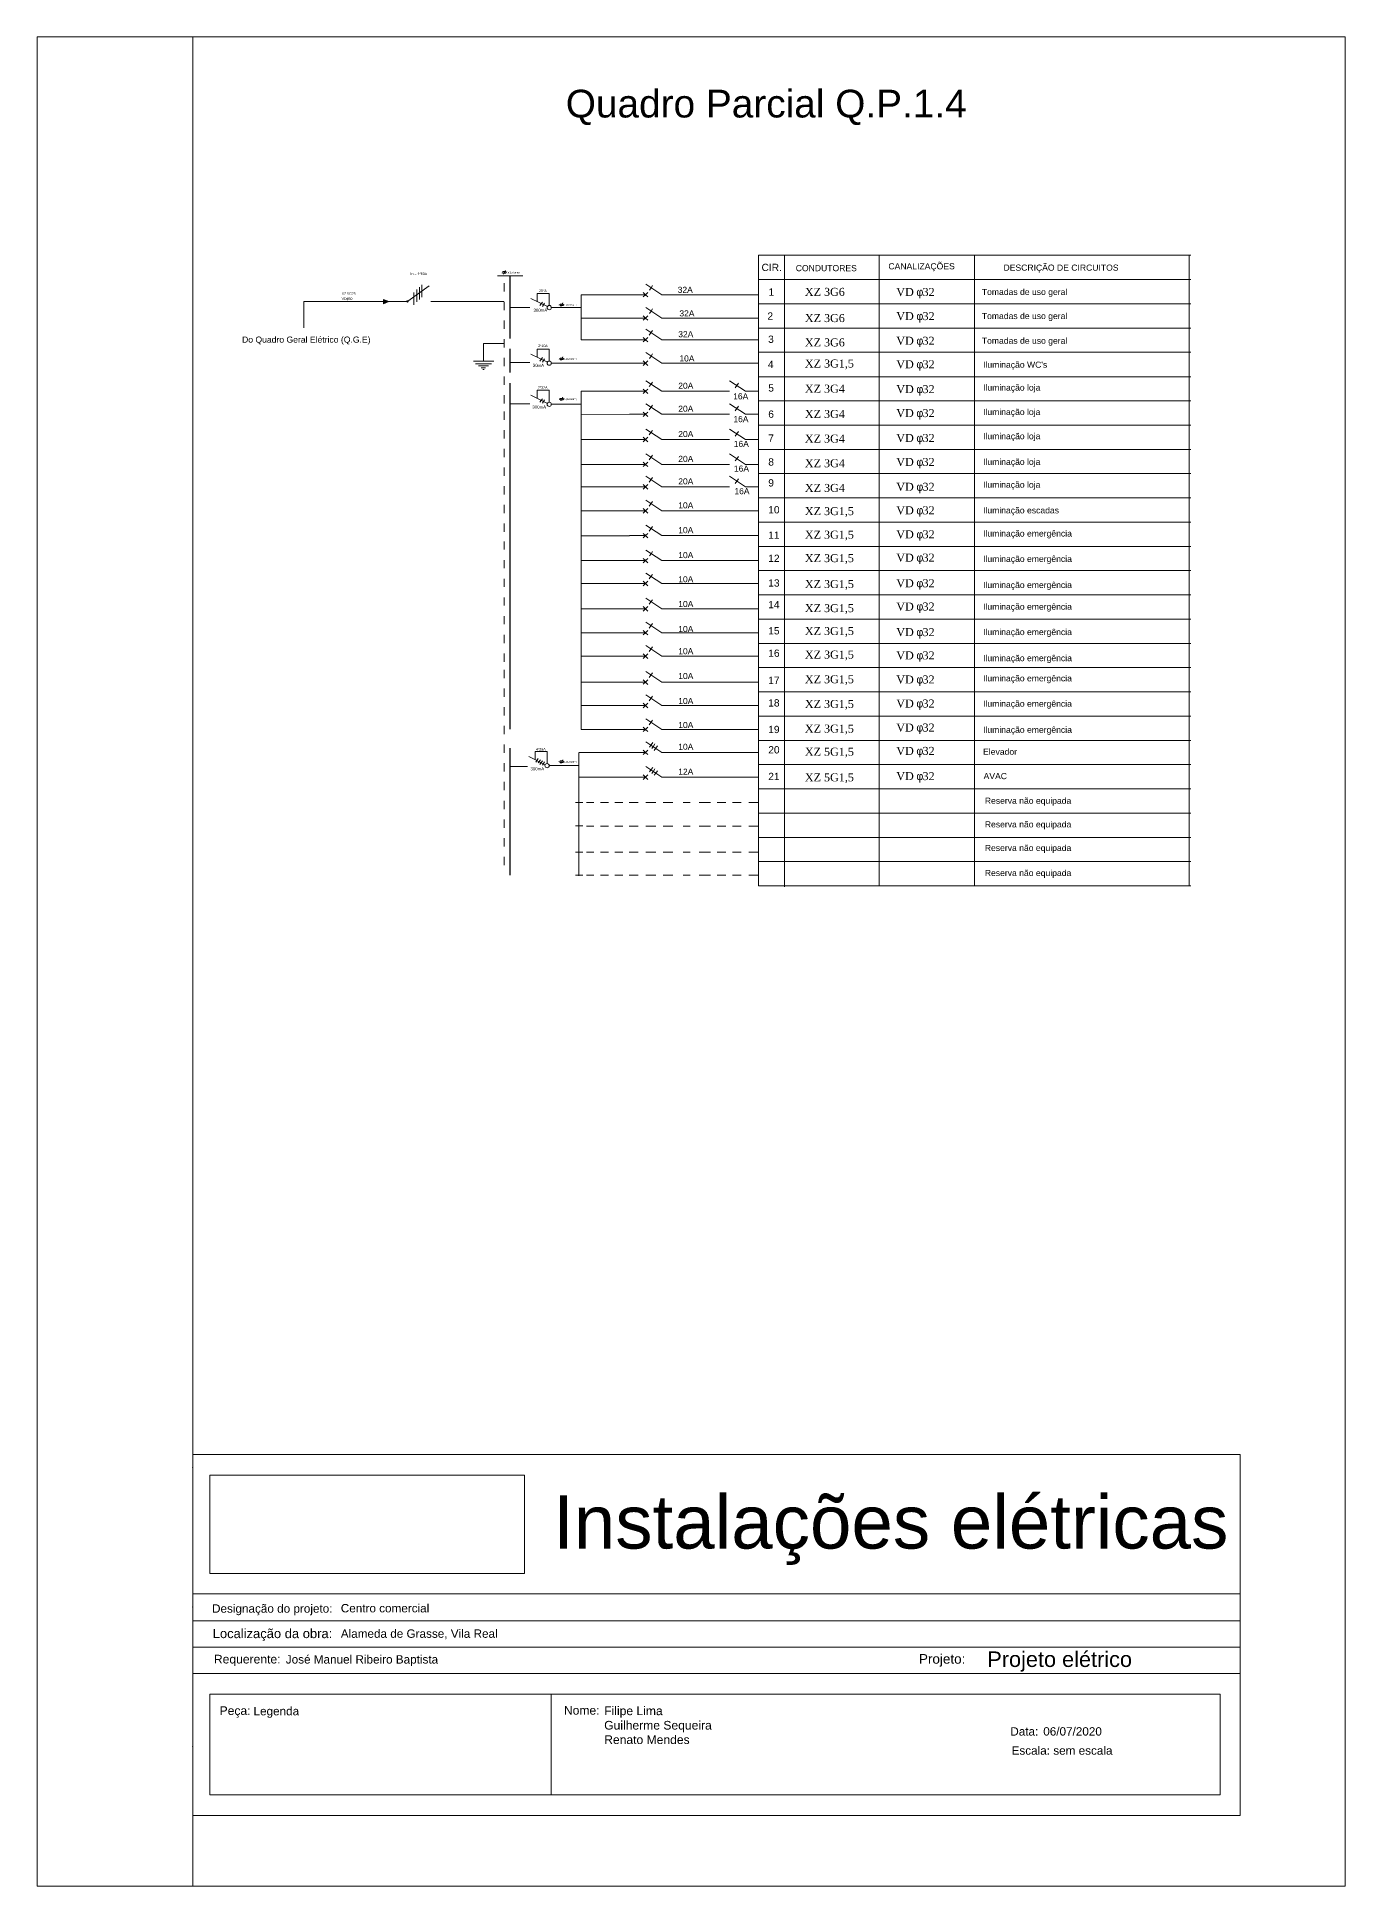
# Model space of a CAD drawing. Extents: x -17539 to 1421, y -3169 to 802964.
# Drawn here: x 676.47 to 697.47, y 347.31 to 377.01 of the extents above; entities that cross this region are included whole.
import ezdxf
from ezdxf.enums import TextEntityAlignment as Align

# ---------------------------------------------------------------- set-up
doc = ezdxf.new("R2010")
doc.units = 0
doc.header["$LTSCALE"] = 25
doc.header["$MEASUREMENT"] = 0
doc.linetypes.add('TRACO_PONTO', pattern=[500, 300, -100, 0.1, -99.9])
doc.layers.get('0').update_dxf_attribs({"lineweight": 9})
doc.styles.add('MtXpl_Symbol', font='symbol.ttf')
doc.styles.add('MtXpl_Times_New_Roma', font='times.ttf')
doc.styles.add('ROMANS', font='arial.ttf')
doc.styles.get("Standard").update_dxf_attribs({"font": 'arial.ttf'})

msp = doc.modelspace()

# ---------------------------------------------------------------- hatches: boundary and pattern name
h = msp.add_hatch(color=256)
h.dxf.hatch_style = 1
h.paths.add_polyline_path([(682.118, 372.76), (682.033, 372.794), (682.033, 372.723)])

# ---------------------------------------------------------------- linework, layer by layer
for p, q in [((676.468, 377.009), (676.468, 347.309)), ((676.468, 377.009), (697.468, 377.009)), ((678.968, 377.009), (678.968, 347.309)), ((697.468, 377.009), (697.468, 347.309)), ((697.468, 377.009), (697.468, 376.528)), ((688.049, 373.504), (694.99, 373.504)), ((688.049, 373.504), (688.049, 371.164)), ((688.469, 373.505), (688.469, 371.164)), ((689.991, 373.494), (689.991, 371.164)), ((691.52, 373.504), (691.52, 371.164)), ((694.965, 373.504), (694.965, 371.164)), ((683.861, 373.174), (684.265, 373.174)), ((683.997, 373.241), (683.949, 373.241)), ((683.949, 373.217), (683.949, 373.241)), ((683.949, 373.217), (683.997, 373.217)), ((683.959, 373.202), (683.99, 373.261)), ((683.97, 373.054), (683.97, 372.921)), ((683.997, 373.217), (683.997, 373.241)), ((686.499, 372.869), (686.241, 373.038)), ((688.049, 373.113), (694.99, 373.113)), ((688.269, 373.113), (694.99, 373.113)), ((682.033, 372.76), (680.753, 372.76)), ((680.753, 372.76), (680.753, 372.335)), ((682.033, 372.794), (682.033, 372.723)), ((682.033, 372.794), (682.118, 372.76)), ((682.033, 372.723), (682.118, 372.76)), ((682.275, 372.76), (682.118, 372.76)), ((682.419, 372.766), (682.763, 373.01)), ((682.518, 372.906), (682.518, 372.707)), ((682.564, 372.955), (682.564, 372.757)), ((682.608, 372.992), (682.608, 372.794)), ((682.648, 373.029), (682.648, 372.831)), ((683.97, 372.754), (683.97, 372.621)), ((684.661, 372.678), (684.396, 372.808)), ((684.5, 372.757), (684.5, 372.89)), ((684.5, 372.89), (684.69, 372.89)), ((684.582, 372.752), (684.541, 372.695)), ((684.69, 372.89), (684.69, 372.697)), ((684.878, 372.679), (684.909, 372.738)), ((685.203, 372.869), (685.98, 372.869)), ((685.203, 372.869), (685.203, 372.145)), ((685.98, 372.869), (686.238, 372.869)), ((686.238, 372.869), (686.202, 372.905)), ((686.238, 372.869), (686.202, 372.833)), ((686.215, 372.845), (686.215, 372.845)), ((686.215, 372.845), (686.215, 372.845)), ((686.215, 372.845), (686.215, 372.845)), ((686.215, 372.845), (686.215, 372.845)), ((686.238, 372.869), (686.274, 372.905)), ((686.238, 372.869), (686.274, 372.833)), ((686.326, 372.98), (686.3, 372.943)), ((686.326, 372.98), (686.352, 373.016)), ((686.499, 372.869), (686.742, 372.869)), ((688.05, 372.869), (686.741, 372.869)), ((683.97, 372.454), (683.97, 372.321)), ((684.056, 372.666), (684.378, 372.666)), ((684.616, 372.734), (684.581, 372.68)), ((684.726, 372.663), (685.203, 372.663)), ((684.916, 372.718), (684.868, 372.718)), ((684.868, 372.694), (684.868, 372.718)), ((684.868, 372.694), (684.916, 372.695)), ((684.916, 372.695), (684.916, 372.718)), ((685.203, 372.493), (685.98, 372.493)), ((685.98, 372.494), (686.238, 372.494)), ((686.238, 372.494), (686.202, 372.53)), ((686.238, 372.494), (686.202, 372.458)), ((686.215, 372.47), (686.215, 372.47)), ((686.215, 372.47), (686.215, 372.47)), ((686.215, 372.47), (686.215, 372.47)), ((686.215, 372.47), (686.215, 372.47)), ((686.238, 372.494), (686.274, 372.53)), ((686.238, 372.494), (686.274, 372.458)), ((686.499, 372.494), (686.241, 372.663)), ((686.326, 372.604), (686.3, 372.568)), ((686.326, 372.604), (686.352, 372.641)), ((686.499, 372.494), (686.742, 372.494)), ((688.05, 372.494), (686.741, 372.494)), ((688.049, 372.723), (694.991, 372.723)), ((683.97, 372.154), (683.97, 372.021)), ((685.203, 372.145), (685.98, 372.146)), ((685.978, 372.146), (686.236, 372.146)), ((686.236, 372.146), (686.2, 372.182)), ((686.236, 372.146), (686.2, 372.11)), ((686.236, 372.146), (686.272, 372.182)), ((686.236, 372.146), (686.272, 372.11)), ((686.497, 372.146), (686.24, 372.315)), ((686.324, 372.257), (686.298, 372.22)), ((686.324, 372.257), (686.35, 372.294)), ((686.497, 372.146), (686.741, 372.146)), ((688.05, 372.146), (686.741, 372.146)), ((688.049, 372.334), (694.991, 372.334)), ((683.638, 371.804), (683.638, 372.088)), ((683.97, 372.088), (683.638, 372.088)), ((683.97, 371.854), (683.97, 371.721)), ((684.661, 371.785), (684.396, 371.915)), ((684.5, 371.864), (684.5, 371.997)), ((684.5, 371.997), (684.69, 371.997)), ((684.582, 371.859), (684.541, 371.802)), ((684.69, 371.997), (684.69, 371.804)), ((684.916, 371.852), (684.868, 371.852)), ((684.868, 371.828), (684.868, 371.852)), ((684.878, 371.813), (684.909, 371.872)), ((684.916, 371.829), (684.916, 371.852)), ((686.213, 372.123), (686.213, 372.123)), ((686.213, 372.123), (686.213, 372.123)), ((686.213, 372.123), (686.213, 372.123)), ((686.213, 372.123), (686.213, 372.123)), ((686.499, 371.77), (686.241, 371.94)), ((686.326, 371.881), (686.3, 371.845)), ((686.326, 371.881), (686.352, 371.918)), ((688.049, 371.944), (694.991, 371.944)), ((683.474, 371.804), (683.802, 371.804)), ((683.509, 371.761), (683.765, 371.761)), ((683.557, 371.727), (683.714, 371.727)), ((683.6, 371.697), (683.67, 371.697)), ((683.624, 371.669), (683.648, 371.669)), ((683.97, 371.554), (683.97, 371.421)), ((684.058, 371.778), (684.378, 371.778)), ((684.616, 371.841), (684.581, 371.787)), ((684.726, 371.77), (685.203, 371.77)), ((684.868, 371.828), (684.916, 371.829)), ((685.203, 371.77), (685.98, 371.77)), ((685.98, 371.77), (686.238, 371.77)), ((686.238, 371.77), (686.202, 371.806)), ((686.238, 371.77), (686.202, 371.735)), ((686.215, 371.747), (686.215, 371.747)), ((686.215, 371.747), (686.215, 371.747)), ((686.215, 371.747), (686.215, 371.747)), ((686.215, 371.747), (686.215, 371.747)), ((686.238, 371.77), (686.274, 371.806)), ((686.238, 371.77), (686.274, 371.734)), ((686.499, 371.77), (686.742, 371.77)), ((688.05, 371.77), (686.741, 371.77)), ((688.049, 371.553), (694.991, 371.553)), ((683.97, 371.254), (683.97, 371.121)), ((684.661, 371.124), (684.396, 371.254)), ((684.5, 371.203), (684.5, 371.336)), ((684.5, 371.336), (684.69, 371.336)), ((684.69, 371.336), (684.69, 371.143)), ((685.203, 371.318), (685.98, 371.318)), ((685.203, 371.318), (685.203, 365.887)), ((685.978, 371.319), (686.236, 371.319)), ((686.236, 371.319), (686.2, 371.355)), ((686.236, 371.319), (686.2, 371.283)), ((686.213, 371.295), (686.213, 371.295)), ((686.213, 371.295), (686.213, 371.295)), ((686.213, 371.295), (686.213, 371.295)), ((686.213, 371.295), (686.213, 371.295)), ((686.236, 371.319), (686.272, 371.355)), ((686.236, 371.319), (686.272, 371.283)), ((686.497, 371.319), (686.24, 371.488)), ((686.324, 371.429), (686.298, 371.393)), ((686.324, 371.429), (686.35, 371.466)), ((686.497, 371.319), (686.741, 371.319)), ((687.583, 371.319), (686.741, 371.319)), ((687.844, 371.319), (687.587, 371.488)), ((687.703, 371.41), (687.678, 371.373)), ((687.703, 371.41), (687.73, 371.447)), ((687.844, 371.319), (688.051, 371.319)), ((683.97, 370.992), (683.97, 370.859)), ((684.058, 371.117), (684.378, 371.117)), ((684.582, 371.198), (684.541, 371.141)), ((684.616, 371.179), (684.581, 371.126)), ((684.726, 371.109), (685.203, 371.109)), ((684.916, 371.205), (684.868, 371.205)), ((684.868, 371.181), (684.868, 371.205)), ((684.868, 371.181), (684.916, 371.182)), ((684.878, 371.166), (684.909, 371.225)), ((684.916, 371.182), (684.916, 371.206)), ((686.236, 370.949), (686.2, 370.985)), ((686.236, 370.949), (686.272, 370.985)), ((686.497, 370.949), (686.24, 371.118)), ((686.324, 371.06), (686.298, 371.023)), ((686.324, 371.06), (686.35, 371.096)), ((687.844, 370.949), (687.587, 371.118)), ((687.703, 371.04), (687.678, 371.003)), ((687.703, 371.04), (687.73, 371.077)), ((688.049, 371.164), (694.991, 371.164)), ((688.049, 371.164), (688.049, 370.774)), ((688.469, 371.164), (688.469, 370.756)), ((689.991, 371.164), (689.991, 370.774)), ((691.52, 371.164), (691.52, 370.774)), ((694.965, 371.164), (694.965, 370.774)), ((683.97, 370.692), (683.97, 370.559)), ((685.203, 370.948), (685.98, 370.949)), ((685.978, 370.949), (686.236, 370.949)), ((686.236, 370.949), (686.2, 370.913)), ((686.213, 370.926), (686.213, 370.926)), ((686.213, 370.926), (686.213, 370.926)), ((686.213, 370.926), (686.213, 370.926)), ((686.213, 370.926), (686.213, 370.926)), ((686.236, 370.949), (686.272, 370.913)), ((686.497, 370.543), (686.24, 370.712)), ((686.324, 370.654), (686.35, 370.69)), ((686.497, 370.949), (686.741, 370.949)), ((687.583, 370.949), (686.741, 370.949)), ((687.844, 370.543), (687.587, 370.712)), ((687.703, 370.634), (687.73, 370.671)), ((687.844, 370.949), (688.049, 370.949)), ((688.049, 370.774), (694.991, 370.774)), ((688.049, 370.774), (688.049, 370.385)), ((688.469, 370.774), (688.469, 370.367)), ((689.991, 370.774), (689.991, 370.385)), ((691.52, 370.774), (691.52, 370.385)), ((694.965, 370.774), (694.965, 370.385)), ((683.97, 370.392), (683.97, 370.259)), ((685.203, 370.542), (685.98, 370.542)), ((685.978, 370.543), (686.236, 370.543)), ((686.236, 370.543), (686.2, 370.579)), ((686.236, 370.543), (686.2, 370.507)), ((686.213, 370.519), (686.213, 370.519)), ((686.213, 370.519), (686.213, 370.519)), ((686.213, 370.519), (686.213, 370.519)), ((686.213, 370.519), (686.213, 370.519)), ((686.236, 370.543), (686.272, 370.579)), ((686.236, 370.543), (686.272, 370.507)), ((686.324, 370.654), (686.298, 370.617)), ((686.497, 370.543), (686.741, 370.543)), ((687.583, 370.543), (686.741, 370.543)), ((687.703, 370.634), (687.678, 370.597)), ((687.844, 370.543), (688.049, 370.543)), ((688.049, 370.385), (694.991, 370.385)), ((688.049, 370.385), (688.049, 369.996)), ((688.469, 370.385), (688.469, 369.977)), ((689.991, 370.385), (689.991, 369.996)), ((691.519, 370.385), (691.519, 369.996)), ((694.964, 370.385), (694.964, 369.996)), ((683.97, 370.092), (683.97, 369.959)), ((685.203, 370.144), (685.98, 370.144)), ((685.978, 370.144), (686.236, 370.144)), ((686.236, 370.144), (686.2, 370.18)), ((686.236, 370.144), (686.2, 370.108)), ((686.213, 370.121), (686.213, 370.121)), ((686.213, 370.121), (686.213, 370.121)), ((686.213, 370.121), (686.213, 370.121)), ((686.213, 370.121), (686.213, 370.121)), ((686.236, 370.144), (686.272, 370.18)), ((686.236, 370.144), (686.272, 370.108)), ((686.497, 370.144), (686.24, 370.314)), ((686.324, 370.255), (686.298, 370.218)), ((686.324, 370.255), (686.35, 370.292)), ((686.497, 370.144), (686.741, 370.144)), ((687.583, 370.144), (686.741, 370.144)), ((687.844, 370.144), (687.587, 370.314)), ((687.703, 370.235), (687.678, 370.199)), ((687.703, 370.235), (687.73, 370.272)), ((687.844, 370.144), (688.049, 370.144)), ((683.97, 369.792), (683.97, 369.659)), ((685.203, 369.783), (685.98, 369.783)), ((685.978, 369.783), (686.236, 369.783)), ((686.236, 369.783), (686.2, 369.82)), ((686.236, 369.783), (686.2, 369.748)), ((686.236, 369.783), (686.272, 369.82)), ((686.236, 369.783), (686.272, 369.747)), ((686.497, 369.783), (686.24, 369.953)), ((686.324, 369.894), (686.298, 369.858)), ((686.324, 369.894), (686.35, 369.931)), ((686.497, 369.783), (686.741, 369.783)), ((687.583, 369.783), (686.741, 369.783)), ((687.844, 369.783), (687.587, 369.953)), ((687.703, 369.875), (687.678, 369.838)), ((687.703, 369.875), (687.73, 369.911)), ((687.844, 369.783), (688.047, 369.783)), ((688.049, 369.996), (694.991, 369.996)), ((688.049, 369.996), (688.049, 369.606)), ((688.469, 369.996), (688.469, 369.588)), ((689.991, 369.996), (689.991, 369.606)), ((691.519, 369.996), (691.519, 369.606)), ((694.964, 369.996), (694.964, 369.606)), ((683.97, 369.492), (683.97, 369.359)), ((686.213, 369.76), (686.213, 369.76)), ((686.213, 369.76), (686.213, 369.76)), ((686.213, 369.76), (686.213, 369.76)), ((686.213, 369.76), (686.213, 369.76)), ((686.497, 369.398), (686.24, 369.568)), ((686.324, 369.509), (686.298, 369.472)), ((686.324, 369.509), (686.35, 369.546)), ((688.049, 369.606), (694.991, 369.606)), ((688.049, 369.606), (688.049, 369.217)), ((688.469, 369.606), (688.469, 369.198)), ((689.991, 369.606), (689.991, 369.217)), ((691.519, 369.606), (691.519, 369.217)), ((694.964, 369.606), (694.964, 369.217)), ((683.97, 369.192), (683.97, 369.059)), ((685.203, 369.398), (685.98, 369.398)), ((685.978, 369.398), (686.236, 369.398)), ((686.236, 369.398), (686.2, 369.434)), ((686.236, 369.398), (686.2, 369.362)), ((686.213, 369.375), (686.213, 369.375)), ((686.213, 369.375), (686.213, 369.375)), ((686.213, 369.375), (686.213, 369.375)), ((686.213, 369.375), (686.213, 369.375)), ((686.236, 369.398), (686.272, 369.434)), ((686.236, 369.398), (686.272, 369.362)), ((686.497, 369.398), (686.741, 369.398)), ((688.05, 369.398), (686.741, 369.398)), ((688.049, 369.217), (694.991, 369.217)), ((688.049, 369.217), (688.049, 368.827)), ((688.469, 369.217), (688.469, 368.809)), ((689.991, 369.217), (689.991, 368.827)), ((691.519, 369.217), (691.519, 368.827)), ((694.964, 369.217), (694.964, 368.827)), ((683.97, 368.907), (683.97, 368.775)), ((685.203, 368.999), (685.98, 368.999)), ((685.978, 369), (686.236, 369)), ((686.236, 369), (686.2, 369.036)), ((686.236, 369), (686.2, 368.964)), ((686.213, 368.976), (686.213, 368.976)), ((686.213, 368.976), (686.213, 368.976)), ((686.213, 368.976), (686.213, 368.976)), ((686.213, 368.976), (686.213, 368.976)), ((686.236, 369), (686.272, 369.036)), ((686.236, 369), (686.272, 368.963)), ((686.497, 369), (686.24, 369.169)), ((686.324, 369.11), (686.298, 369.074)), ((686.324, 369.11), (686.35, 369.147)), ((686.497, 369), (686.741, 369)), ((688.05, 369), (686.741, 369)), ((683.97, 368.607), (683.97, 368.475)), ((685.203, 368.598), (685.98, 368.598)), ((685.98, 368.598), (686.238, 368.598)), ((686.238, 368.598), (686.202, 368.635)), ((686.238, 368.598), (686.202, 368.563)), ((686.238, 368.598), (686.274, 368.635)), ((686.238, 368.598), (686.274, 368.562)), ((686.499, 368.598), (686.241, 368.768)), ((686.326, 368.709), (686.3, 368.673)), ((686.326, 368.709), (686.352, 368.746)), ((686.499, 368.598), (686.742, 368.598)), ((688.05, 368.598), (686.741, 368.598)), ((688.049, 368.827), (694.991, 368.827)), ((688.049, 368.827), (688.049, 368.438)), ((688.469, 368.827), (688.469, 368.419)), ((689.991, 368.827), (689.991, 368.438)), ((691.519, 368.827), (691.519, 368.438)), ((694.964, 368.827), (694.964, 368.438)), ((683.97, 368.307), (683.97, 368.175)), ((686.215, 368.575), (686.215, 368.575)), ((686.215, 368.575), (686.215, 368.575)), ((686.215, 368.575), (686.215, 368.575)), ((686.215, 368.575), (686.215, 368.575)), ((686.497, 368.23), (686.24, 368.399)), ((686.324, 368.341), (686.298, 368.304)), ((686.324, 368.341), (686.35, 368.377)), ((688.049, 368.438), (694.991, 368.438)), ((688.049, 368.438), (688.049, 368.048)), ((688.469, 368.438), (688.469, 368.03)), ((689.991, 368.438), (689.991, 368.048)), ((691.519, 368.438), (691.519, 368.048)), ((694.964, 368.438), (694.964, 368.048)), ((683.97, 368.007), (683.97, 367.875)), ((685.203, 368.229), (685.98, 368.23)), ((685.978, 368.23), (686.236, 368.23)), ((686.236, 368.23), (686.2, 368.266)), ((686.236, 368.23), (686.2, 368.194)), ((686.213, 368.207), (686.213, 368.207)), ((686.213, 368.207), (686.213, 368.207)), ((686.213, 368.207), (686.213, 368.207)), ((686.213, 368.207), (686.213, 368.207)), ((686.236, 368.23), (686.272, 368.266)), ((686.236, 368.23), (686.272, 368.194)), ((686.497, 367.824), (686.24, 367.993)), ((686.497, 368.23), (686.741, 368.23)), ((688.05, 368.23), (686.741, 368.23)), ((688.049, 368.048), (694.991, 368.048)), ((688.049, 368.048), (688.049, 367.659)), ((688.469, 368.048), (688.469, 367.64)), ((689.991, 368.048), (689.991, 367.659)), ((691.519, 368.048), (691.519, 367.659)), ((694.964, 368.048), (694.964, 367.659)), ((683.97, 367.707), (683.97, 367.575)), ((685.203, 367.823), (685.98, 367.823)), ((685.978, 367.824), (686.236, 367.824)), ((686.236, 367.824), (686.2, 367.86)), ((686.236, 367.824), (686.2, 367.788)), ((686.213, 367.8), (686.213, 367.8)), ((686.213, 367.8), (686.213, 367.8)), ((686.213, 367.8), (686.213, 367.8)), ((686.213, 367.8), (686.213, 367.8)), ((686.236, 367.824), (686.272, 367.86)), ((686.236, 367.824), (686.272, 367.788)), ((686.324, 367.935), (686.298, 367.898)), ((686.324, 367.935), (686.35, 367.971)), ((686.497, 367.824), (686.741, 367.824)), ((688.05, 367.824), (686.741, 367.824)), ((683.97, 367.407), (683.97, 367.275)), ((685.203, 367.44), (685.98, 367.44)), ((685.978, 367.44), (686.236, 367.44)), ((686.236, 367.44), (686.2, 367.476)), ((686.236, 367.44), (686.2, 367.405)), ((686.213, 367.417), (686.213, 367.417)), ((686.213, 367.417), (686.213, 367.417)), ((686.213, 367.417), (686.213, 367.417)), ((686.213, 367.417), (686.213, 367.417)), ((686.236, 367.44), (686.272, 367.476)), ((686.236, 367.44), (686.272, 367.404)), ((686.497, 367.44), (686.24, 367.61)), ((686.324, 367.551), (686.298, 367.514)), ((686.324, 367.551), (686.35, 367.588)), ((686.497, 367.44), (686.741, 367.44)), ((688.05, 367.44), (686.741, 367.44)), ((688.049, 367.659), (694.991, 367.659)), ((688.049, 367.659), (688.049, 367.269)), ((688.469, 367.659), (688.469, 367.251)), ((689.991, 367.659), (689.991, 367.269)), ((691.519, 367.659), (691.519, 367.269)), ((694.964, 367.659), (694.964, 367.269)), ((683.97, 367.107), (683.97, 366.975)), ((686.236, 367.064), (686.2, 367.1)), ((686.236, 367.064), (686.272, 367.1)), ((686.497, 367.064), (686.24, 367.234)), ((686.324, 367.175), (686.298, 367.138)), ((686.324, 367.175), (686.35, 367.212)), ((688.049, 367.269), (694.991, 367.269)), ((688.049, 367.269), (688.049, 366.88)), ((688.469, 367.269), (688.469, 366.861)), ((689.991, 367.269), (689.991, 366.88)), ((691.519, 367.269), (691.519, 366.88)), ((694.964, 367.269), (694.964, 366.88)), ((683.97, 366.845), (683.97, 366.712)), ((685.203, 367.064), (685.98, 367.064)), ((685.978, 367.064), (686.236, 367.064)), ((686.236, 367.064), (686.2, 367.028)), ((686.213, 367.041), (686.213, 367.041)), ((686.213, 367.041), (686.213, 367.041)), ((686.213, 367.041), (686.213, 367.041)), ((686.213, 367.041), (686.213, 367.041)), ((686.236, 367.064), (686.272, 367.028)), ((686.497, 366.647), (686.24, 366.817)), ((686.497, 367.064), (686.741, 367.064)), ((688.05, 367.064), (686.741, 367.064)), ((688.049, 366.88), (694.991, 366.88)), ((688.049, 366.88), (688.049, 366.49)), ((688.469, 366.88), (688.469, 366.472)), ((689.991, 366.88), (689.991, 366.49)), ((691.519, 366.88), (691.519, 366.49)), ((694.964, 366.88), (694.964, 366.49)), ((683.97, 366.545), (683.97, 366.412)), ((685.203, 366.647), (685.98, 366.647)), ((685.978, 366.647), (686.236, 366.647)), ((686.236, 366.647), (686.2, 366.683)), ((686.236, 366.647), (686.2, 366.612)), ((686.213, 366.624), (686.213, 366.624)), ((686.213, 366.624), (686.213, 366.624)), ((686.213, 366.624), (686.213, 366.624)), ((686.213, 366.624), (686.213, 366.624)), ((686.236, 366.647), (686.272, 366.683)), ((686.236, 366.647), (686.272, 366.611)), ((686.324, 366.758), (686.298, 366.721)), ((686.324, 366.758), (686.35, 366.795)), ((686.497, 366.647), (686.741, 366.647)), ((688.05, 366.647), (686.741, 366.647)), ((683.97, 366.245), (683.97, 366.112)), ((685.203, 366.271), (685.98, 366.271)), ((685.978, 366.271), (686.236, 366.271)), ((686.236, 366.271), (686.2, 366.307)), ((686.236, 366.271), (686.2, 366.236)), ((686.213, 366.248), (686.213, 366.248)), ((686.213, 366.248), (686.213, 366.248)), ((686.213, 366.248), (686.213, 366.248)), ((686.213, 366.248), (686.213, 366.248)), ((686.236, 366.271), (686.272, 366.307)), ((686.236, 366.271), (686.272, 366.235)), ((686.497, 366.271), (686.24, 366.441)), ((686.324, 366.382), (686.298, 366.345)), ((686.324, 366.382), (686.35, 366.419)), ((686.497, 366.271), (686.741, 366.271)), ((688.05, 366.271), (686.741, 366.271)), ((688.049, 366.49), (694.991, 366.49)), ((688.049, 366.49), (688.049, 366.101)), ((688.469, 366.49), (688.469, 366.083)), ((689.991, 366.49), (689.991, 366.101)), ((691.519, 366.49), (691.519, 366.101)), ((694.964, 366.49), (694.964, 366.101)), ((683.97, 365.945), (683.97, 365.812)), ((686.236, 365.888), (686.2, 365.924)), ((686.236, 365.888), (686.272, 365.924)), ((686.497, 365.888), (686.24, 366.057)), ((686.324, 365.999), (686.298, 365.962)), ((686.324, 365.999), (686.35, 366.035)), ((688.049, 366.101), (694.991, 366.101)), ((688.049, 366.101), (688.049, 365.711)), ((688.469, 366.101), (688.469, 365.693)), ((689.991, 366.101), (689.991, 365.711)), ((691.519, 366.101), (691.519, 365.711)), ((694.964, 366.101), (694.964, 365.711)), ((683.97, 365.645), (683.97, 365.512)), ((685.203, 365.887), (685.98, 365.887)), ((685.978, 365.888), (686.236, 365.888)), ((686.236, 365.888), (686.2, 365.852)), ((686.213, 365.864), (686.213, 365.864)), ((686.213, 365.864), (686.213, 365.864)), ((686.213, 365.864), (686.213, 365.864)), ((686.213, 365.864), (686.213, 365.864)), ((686.236, 365.888), (686.272, 365.852)), ((686.499, 365.519), (686.241, 365.688)), ((686.329, 365.639), (686.303, 365.603)), ((686.329, 365.639), (686.355, 365.676)), ((686.363, 365.616), (686.337, 365.579)), ((686.363, 365.616), (686.389, 365.653)), ((686.402, 365.585), (686.429, 365.622)), ((686.497, 365.888), (686.741, 365.888)), ((688.05, 365.888), (686.741, 365.888)), ((688.049, 365.711), (694.991, 365.711)), ((688.049, 365.711), (688.049, 365.322)), ((688.469, 365.711), (688.469, 365.304)), ((689.991, 365.711), (689.991, 365.322)), ((691.52, 365.711), (691.52, 365.322)), ((694.965, 365.711), (694.965, 365.322)), ((683.97, 365.345), (683.97, 365.212)), ((684.626, 365.32), (684.362, 365.45)), ((684.465, 365.532), (684.656, 365.532)), ((684.465, 365.399), (684.465, 365.532)), ((684.516, 365.42), (684.475, 365.362)), ((684.55, 365.401), (684.515, 365.348)), ((684.582, 365.383), (684.541, 365.326)), ((684.616, 365.364), (684.581, 365.311)), ((684.656, 365.532), (684.656, 365.339)), ((684.916, 365.38), (684.868, 365.38)), ((684.868, 365.356), (684.868, 365.38)), ((684.868, 365.356), (684.916, 365.357)), ((684.878, 365.341), (684.909, 365.4)), ((684.916, 365.357), (684.916, 365.381)), ((685.168, 365.519), (685.98, 365.519)), ((685.168, 365.513), (685.168, 363.535)), ((685.98, 365.519), (686.238, 365.519)), ((686.238, 365.519), (686.202, 365.555)), ((686.238, 365.519), (686.202, 365.483)), ((686.215, 365.495), (686.215, 365.495)), ((686.215, 365.495), (686.215, 365.495)), ((686.215, 365.495), (686.215, 365.495)), ((686.215, 365.495), (686.215, 365.495)), ((686.238, 365.519), (686.274, 365.555)), ((686.238, 365.519), (686.274, 365.483)), ((686.402, 365.585), (686.377, 365.549)), ((686.499, 365.519), (686.742, 365.519)), ((688.05, 365.519), (686.741, 365.519)), ((688.049, 365.322), (694.991, 365.322)), ((688.049, 365.322), (688.049, 364.932)), ((688.469, 365.322), (688.469, 364.914)), ((689.991, 365.322), (689.991, 364.932)), ((691.52, 365.322), (691.52, 364.932)), ((694.965, 365.322), (694.965, 364.932)), ((683.97, 365.045), (683.97, 364.912)), ((684.058, 365.294), (684.344, 365.294)), ((684.691, 365.305), (685.168, 365.305)), ((685.17, 365.12), (685.98, 365.12)), ((685.98, 365.12), (686.238, 365.12)), ((686.238, 365.12), (686.202, 365.156)), ((686.238, 365.12), (686.202, 365.085)), ((686.215, 365.097), (686.215, 365.097)), ((686.215, 365.097), (686.215, 365.097)), ((686.215, 365.097), (686.215, 365.097)), ((686.215, 365.097), (686.215, 365.097)), ((686.238, 365.12), (686.274, 365.156)), ((686.238, 365.12), (686.274, 365.084)), ((686.499, 365.12), (686.241, 365.29)), ((686.329, 365.241), (686.303, 365.204)), ((686.329, 365.241), (686.355, 365.277)), ((686.363, 365.217), (686.337, 365.181)), ((686.363, 365.217), (686.389, 365.254)), ((686.402, 365.187), (686.377, 365.15)), ((686.402, 365.187), (686.429, 365.224)), ((686.499, 365.12), (686.742, 365.12)), ((688.05, 365.121), (686.741, 365.121)), ((683.97, 364.74), (683.97, 364.607)), ((688.049, 364.932), (694.991, 364.932)), ((688.049, 364.932), (688.049, 364.543)), ((688.469, 364.932), (688.469, 364.525)), ((689.991, 364.932), (689.991, 364.543)), ((691.52, 364.932), (691.52, 364.543)), ((694.965, 364.932), (694.965, 364.543)), ((683.97, 364.44), (683.97, 364.307)), ((685.232, 364.715), (685.114, 364.715)), ((685.41, 364.715), (685.292, 364.715)), ((685.642, 364.715), (685.512, 364.715)), ((685.875, 364.715), (685.743, 364.715)), ((686.119, 364.715), (685.976, 364.715)), ((686.403, 364.715), (686.241, 364.715)), ((686.677, 364.715), (686.52, 364.715)), ((686.954, 364.715), (686.842, 364.715)), ((687.283, 364.715), (687.098, 364.715)), ((687.528, 364.715), (687.388, 364.715)), ((687.773, 364.715), (687.636, 364.715)), ((688.042, 364.715), (687.897, 364.715)), ((688.049, 364.543), (694.991, 364.543)), ((688.049, 364.543), (688.049, 364.153)), ((688.469, 364.543), (688.469, 364.135)), ((689.991, 364.543), (689.991, 364.153)), ((691.52, 364.543), (691.52, 364.153)), ((694.965, 364.543), (694.965, 364.153)), ((683.97, 364.14), (683.97, 364.007)), ((685.232, 364.336), (685.114, 364.336)), ((685.41, 364.335), (685.292, 364.335)), ((685.642, 364.335), (685.512, 364.335)), ((685.875, 364.335), (685.743, 364.335)), ((686.119, 364.335), (685.976, 364.335)), ((686.403, 364.335), (686.241, 364.335)), ((686.677, 364.335), (686.52, 364.335)), ((686.954, 364.335), (686.842, 364.335)), ((687.283, 364.335), (687.098, 364.335)), ((687.528, 364.335), (687.388, 364.335)), ((687.773, 364.335), (687.636, 364.335)), ((688.042, 364.335), (687.897, 364.335)), ((688.049, 364.153), (694.991, 364.153)), ((688.049, 364.153), (688.049, 363.764)), ((688.469, 364.153), (688.469, 363.746)), ((689.991, 364.153), (689.991, 363.764)), ((691.52, 364.153), (691.52, 363.764)), ((694.965, 364.153), (694.965, 363.764)), ((683.97, 363.84), (683.97, 363.707)), ((685.232, 363.918), (685.114, 363.918)), ((685.41, 363.918), (685.292, 363.918)), ((685.642, 363.918), (685.512, 363.918)), ((685.875, 363.918), (685.743, 363.918)), ((686.119, 363.918), (685.976, 363.918)), ((686.403, 363.918), (686.241, 363.918)), ((686.677, 363.918), (686.52, 363.918)), ((686.954, 363.918), (686.842, 363.918)), ((687.283, 363.918), (687.098, 363.918)), ((687.528, 363.918), (687.388, 363.918)), ((687.773, 363.918), (687.636, 363.918)), ((688.042, 363.918), (687.897, 363.918)), ((685.232, 363.546), (685.114, 363.546)), ((685.41, 363.546), (685.292, 363.546)), ((685.642, 363.546), (685.512, 363.546)), ((685.875, 363.546), (685.743, 363.546)), ((686.119, 363.546), (685.976, 363.546)), ((686.403, 363.546), (686.241, 363.546)), ((686.677, 363.546), (686.52, 363.546)), ((686.954, 363.546), (686.842, 363.546)), ((687.283, 363.546), (687.098, 363.546)), ((687.528, 363.546), (687.388, 363.546)), ((687.773, 363.546), (687.636, 363.546)), ((688.042, 363.546), (687.897, 363.546)), ((688.049, 363.764), (694.991, 363.764)), ((688.049, 363.764), (688.049, 363.375)), ((688.469, 363.764), (688.469, 363.356)), ((689.991, 363.764), (689.991, 363.375)), ((691.52, 363.764), (691.52, 363.375)), ((694.965, 363.764), (694.965, 363.375)), ((688.049, 363.375), (694.991, 363.375)), ((678.968, 354.242), (695.785, 354.242)), ((695.785, 354.242), (695.785, 348.441)), ((679.243, 353.909), (684.293, 353.909)), ((679.243, 353.909), (679.243, 352.331)), ((684.293, 353.909), (684.293, 352.331)), ((679.243, 352.331), (684.293, 352.331)), ((678.968, 352.001), (695.785, 352.001)), ((678.968, 351.571), (695.785, 351.571)), ((678.968, 351.148), (695.785, 351.148)), ((678.968, 350.725), (695.785, 350.725)), ((679.243, 350.392), (695.464, 350.392)), ((679.243, 350.059), (679.243, 350.392)), ((684.721, 350.392), (684.721, 348.774)), ((695.464, 348.774), (695.464, 350.392)), ((679.243, 350.059), (679.243, 348.774)), ((695.464, 348.774), (679.243, 348.774)), ((695.785, 348.441), (678.968, 348.441)), ((676.468, 347.309), (697.468, 347.309))]:
    msp.add_line(p, q)
at = {"lineweight": 30}
for p, q in [((684.058, 373.174), (684.058, 372.164)), ((684.058, 372), (684.058, 371.62)), ((684.058, 371.45), (684.058, 365.892)), ((684.058, 365.586), (684.058, 363.546))]:
    msp.add_line(p, q, dxfattribs=at)
at = {"linetype": 'TRACO_PONTO'}
for p, q in [((682.416, 372.76), (682.275, 372.76)), ((682.792, 372.76), (683.961, 372.76))]:
    msp.add_line(p, q, dxfattribs=at)
for centre, radius in [((682.415, 372.762), 0.0104), ((684.691, 372.663), 0.0342), ((684.691, 371.77), 0.0342), ((684.691, 371.109), 0.0342), ((684.657, 365.305), 0.0342)]:
    msp.add_circle(centre, radius)
for p in [(678.968, 354.034), (678.968, 351.792), (678.968, 349.551)]:
    msp.add_point(p)

# ---------------------------------------------------------------- texts
for s, height, style, p in [('CIR.', 0.1168, 'ROMANS', (688.1, 373.25)), ('CONDUTORES', 0.0988, 'ROMANS', (688.649, 373.247)), ('CANALIZAÇÕES', 0.09875, 'ROMANS', (690.137, 373.277)), ('DESCRIÇÃO DE CIRCUITOS', 0.09875, 'ROMANS', (691.985, 373.255)), ('In = 4*63A ', 0.04037, 'ROMANS', (682.464, 373.186)), (' VDϕ50', 0.0404, 'ROMANS', (681.343, 372.785)), (' XZ 5G25', 0.0404, 'ROMANS', (681.343, 372.868)), ('25*A', 0.0404, 'ROMANS', (684.528, 372.914)), ('32A', 0.0974, 'ROMANS', (686.754, 372.899)), ('1', 0.117, 'ROMANS', (688.211, 372.854)), ('XZ 3G6', 0.1285, 'MtXpl_Times_New_Roma', (688.796, 372.851)), ('VD ', 0.1285, 'MtXpl_Times_New_Roma', (690.264, 372.849)), ('f', 0.129, 'MtXpl_Symbol', (690.586, 372.849)), ('32', 0.1285, 'MtXpl_Times_New_Roma', (690.685, 372.849)), ('Tomadas de uso geral', 0.09875, 'ROMANS', (691.637, 372.865)), ('32A', 0.0974, 'ROMANS', (686.781, 372.521)), ('2', 0.117, 'ROMANS', (688.195, 372.468)), ('XZ 3G6', 0.1285, 'MtXpl_Times_New_Roma', (688.796, 372.43)), ('VD ', 0.1285, 'MtXpl_Times_New_Roma', (690.264, 372.462)), ('f', 0.129, 'MtXpl_Symbol', (690.586, 372.462)), ('32', 0.1285, 'MtXpl_Times_New_Roma', (690.685, 372.462)), ('Tomadas de uso geral', 0.09875, 'ROMANS', (691.637, 372.478)), ('Do Quadro Geral Elétrico (Q.G.E)', 0.09875, 'ROMANS', (679.76, 372.099)), ('32A', 0.0974, 'ROMANS', (686.763, 372.186)), ('3', 0.117, 'ROMANS', (688.206, 372.096)), ('XZ 3G6', 0.1285, 'MtXpl_Times_New_Roma', (688.796, 372.039)), ('VD ', 0.1285, 'MtXpl_Times_New_Roma', (690.264, 372.066)), ('f', 0.129, 'MtXpl_Symbol', (690.586, 372.066)), ('32', 0.1285, 'MtXpl_Times_New_Roma', (690.685, 372.066)), ('Tomadas de uso geral', 0.09875, 'ROMANS', (691.637, 372.081)), ('2*10A', 0.0404, 'ROMANS', (684.514, 372.029)), ('10A', 0.0974, 'ROMANS', (686.781, 371.797)), ('4', 0.117, 'ROMANS', (688.201, 371.691)), ('XZ 3G1,5', 0.1285, 'MtXpl_Times_New_Roma', (688.796, 371.7)), ('VD ', 0.1285, 'MtXpl_Times_New_Roma', (690.264, 371.688)), ('f', 0.129, 'MtXpl_Symbol', (690.586, 371.688)), ('32', 0.1285, 'MtXpl_Times_New_Roma', (690.685, 371.688)), ("Iluminação WC's", 0.09875, 'ROMANS', (691.657, 371.696)), ('2*32A', 0.0404, 'ROMANS', (684.51, 371.358)), ('20A', 0.0974, 'ROMANS', (686.763, 371.358)), ('16A', 0.0974, 'ROMANS', (687.645, 371.189)), ('5', 0.117, 'ROMANS', (688.208, 371.313)), ('XZ 3G4', 0.1285, 'MtXpl_Times_New_Roma', (688.796, 371.296)), ('VD ', 0.1285, 'MtXpl_Times_New_Roma', (690.264, 371.289)), ('f', 0.129, 'MtXpl_Symbol', (690.586, 371.289)), ('32', 0.1285, 'MtXpl_Times_New_Roma', (690.685, 371.289)), ('Iluminação loja', 0.09875, 'ROMANS', (691.657, 371.329)), ('20A', 0.0974, 'ROMANS', (686.763, 370.989)), ('6', 0.117, 'ROMANS', (688.208, 370.893)), ('XZ 3G4', 0.1285, 'MtXpl_Times_New_Roma', (688.796, 370.89)), ('VD ', 0.1285, 'MtXpl_Times_New_Roma', (690.264, 370.904)), ('f', 0.129, 'MtXpl_Symbol', (690.586, 370.904)), ('32', 0.1285, 'MtXpl_Times_New_Roma', (690.685, 370.904)), ('Iluminação loja', 0.09875, 'ROMANS', (691.657, 370.937)), ('20A', 0.0974, 'ROMANS', (686.763, 370.583)), ('16A', 0.0974, 'ROMANS', (687.648, 370.822)), ('16A', 0.0974, 'ROMANS', (687.654, 370.425)), ('7', 0.117, 'ROMANS', (688.208, 370.509)), ('XZ 3G4', 0.1285, 'MtXpl_Times_New_Roma', (688.796, 370.494)), ('VD ', 0.1285, 'MtXpl_Times_New_Roma', (690.264, 370.504)), ('f', 0.129, 'MtXpl_Symbol', (690.586, 370.504)), ('32', 0.1285, 'MtXpl_Times_New_Roma', (690.685, 370.504)), ('Iluminação loja', 0.09875, 'ROMANS', (691.657, 370.548)), ('20A', 0.0974, 'ROMANS', (686.763, 370.184)), ('16A', 0.0974, 'ROMANS', (687.657, 370.028)), ('8', 0.117, 'ROMANS', (688.208, 370.125)), ('XZ 3G4', 0.1285, 'MtXpl_Times_New_Roma', (688.796, 370.098)), ('VD ', 0.1285, 'MtXpl_Times_New_Roma', (690.264, 370.119)), ('f', 0.129, 'MtXpl_Symbol', (690.586, 370.119)), ('32', 0.1285, 'MtXpl_Times_New_Roma', (690.685, 370.119)), ('Iluminação loja', 0.09875, 'ROMANS', (691.657, 370.136)), ('20A', 0.0974, 'ROMANS', (686.763, 369.823)), ('9', 0.117, 'ROMANS', (688.208, 369.789)), ('XZ 3G4', 0.1285, 'MtXpl_Times_New_Roma', (688.796, 369.702)), ('VD ', 0.1285, 'MtXpl_Times_New_Roma', (690.264, 369.72)), ('f', 0.129, 'MtXpl_Symbol', (690.586, 369.72)), ('32', 0.1285, 'MtXpl_Times_New_Roma', (690.685, 369.72)), ('Iluminação loja', 0.09875, 'ROMANS', (691.657, 369.769)), ('10A', 0.0974, 'ROMANS', (686.763, 369.438)), ('16A', 0.0974, 'ROMANS', (687.665, 369.665)), ('10', 0.1168, 'ROMANS', (688.208, 369.357)), ('VD ', 0.1285, 'MtXpl_Times_New_Roma', (690.264, 369.342)), ('32', 0.1285, 'MtXpl_Times_New_Roma', (690.685, 369.342)), ('XZ 3G1,5', 0.1285, 'MtXpl_Times_New_Roma', (688.796, 369.329)), ('f', 0.129, 'MtXpl_Symbol', (690.586, 369.342)), ('Iluminação escadas', 0.09875, 'ROMANS', (691.657, 369.357)), ('10A', 0.0974, 'ROMANS', (686.763, 369.039)), ('11', 0.1168, 'ROMANS', (688.208, 368.949)), ('XZ 3G1,5', 0.1285, 'MtXpl_Times_New_Roma', (688.796, 368.951)), ('VD ', 0.1285, 'MtXpl_Times_New_Roma', (690.264, 368.956)), ('f', 0.129, 'MtXpl_Symbol', (690.586, 368.956)), ('32', 0.1285, 'MtXpl_Times_New_Roma', (690.685, 368.956)), ('Iluminação emergência', 0.09875, 'ROMANS', (691.657, 368.985)), ('10A', 0.0974, 'ROMANS', (686.763, 368.638)), ('12', 0.1168, 'ROMANS', (688.208, 368.577)), ('XZ 3G1,5', 0.1285, 'MtXpl_Times_New_Roma', (688.796, 368.574)), ('VD ', 0.1285, 'MtXpl_Times_New_Roma', (690.264, 368.582)), ('f', 0.129, 'MtXpl_Symbol', (690.586, 368.582)), ('32', 0.1285, 'MtXpl_Times_New_Roma', (690.685, 368.582)), ('Iluminação emergência', 0.09875, 'ROMANS', (691.657, 368.577)), ('10A', 0.0974, 'ROMANS', (686.763, 368.251)), ('13', 0.1168, 'ROMANS', (688.208, 368.181)), ('XZ 3G1,5', 0.1285, 'MtXpl_Times_New_Roma', (688.796, 368.158)), ('VD ', 0.1285, 'MtXpl_Times_New_Roma', (690.264, 368.171)), ('32', 0.1285, 'MtXpl_Times_New_Roma', (690.685, 368.171)), ('f', 0.129, 'MtXpl_Symbol', (690.586, 368.171)), ('Iluminação emergência', 0.09875, 'ROMANS', (691.657, 368.158)), ('10A', 0.0974, 'ROMANS', (686.763, 367.853)), ('14', 0.1168, 'ROMANS', (688.208, 367.833)), ('XZ 3G1,5', 0.1285, 'MtXpl_Times_New_Roma', (688.796, 367.771)), ('VD ', 0.1285, 'MtXpl_Times_New_Roma', (690.264, 367.797)), ('f', 0.129, 'MtXpl_Symbol', (690.586, 367.797)), ('32', 0.1285, 'MtXpl_Times_New_Roma', (690.685, 367.797)), ('Iluminação emergência', 0.09875, 'ROMANS', (691.657, 367.81)), ('10A', 0.0974, 'ROMANS', (686.763, 367.451)), ('15', 0.1168, 'ROMANS', (688.208, 367.413)), ('XZ 3G1,5', 0.1285, 'MtXpl_Times_New_Roma', (688.796, 367.403)), ('VD ', 0.1285, 'MtXpl_Times_New_Roma', (690.264, 367.386)), ('f', 0.129, 'MtXpl_Symbol', (690.586, 367.386)), ('32', 0.1285, 'MtXpl_Times_New_Roma', (690.685, 367.386)), ('Iluminação emergência', 0.09875, 'ROMANS', (691.657, 367.402)), ('10A', 0.0974, 'ROMANS', (686.763, 367.095)), ('16', 0.1168, 'ROMANS', (688.208, 367.053)), ('XZ 3G1,5', 0.1285, 'MtXpl_Times_New_Roma', (688.796, 367.025)), ('VD ', 0.1285, 'MtXpl_Times_New_Roma', (690.264, 367.012)), ('f', 0.129, 'MtXpl_Symbol', (690.586, 367.012)), ('32', 0.1285, 'MtXpl_Times_New_Roma', (690.685, 367.012)), ('Iluminação emergência', 0.09875, 'ROMANS', (691.657, 366.983)), ('10A', 0.0974, 'ROMANS', (686.763, 366.696)), ('17', 0.1168, 'ROMANS', (688.208, 366.617)), ('XZ 3G1,5', 0.1285, 'MtXpl_Times_New_Roma', (688.796, 366.629)), ('VD ', 0.1285, 'MtXpl_Times_New_Roma', (690.264, 366.625)), ('f', 0.129, 'MtXpl_Symbol', (690.586, 366.625)), ('32', 0.1285, 'MtXpl_Times_New_Roma', (690.685, 366.625)), ('Iluminação emergência', 0.09875, 'ROMANS', (691.657, 366.659)), ('10A', 0.0974, 'ROMANS', (686.763, 366.295)), ('18', 0.1168, 'ROMANS', (688.208, 366.255)), ('XZ 3G1,5', 0.1285, 'MtXpl_Times_New_Roma', (688.796, 366.232)), ('VD ', 0.1285, 'MtXpl_Times_New_Roma', (690.264, 366.239)), ('f', 0.129, 'MtXpl_Symbol', (690.586, 366.239)), ('32', 0.1285, 'MtXpl_Times_New_Roma', (690.685, 366.239)), ('Iluminação emergência', 0.09875, 'ROMANS', (691.657, 366.251)), ('10A', 0.0974, 'ROMANS', (686.763, 365.909)), ('19', 0.1168, 'ROMANS', (688.208, 365.828)), ('XZ 3G1,5', 0.1285, 'MtXpl_Times_New_Roma', (688.796, 365.836)), ('VD ', 0.1285, 'MtXpl_Times_New_Roma', (690.264, 365.853)), ('f', 0.129, 'MtXpl_Symbol', (690.586, 365.853)), ('32', 0.1285, 'MtXpl_Times_New_Roma', (690.685, 365.853)), ('Iluminação emergência', 0.09875, 'ROMANS', (691.657, 365.832)), ('10A', 0.0974, 'ROMANS', (686.763, 365.559)), ('20', 0.1168, 'ROMANS', (688.208, 365.501)), ('32', 0.1285, 'MtXpl_Times_New_Roma', (690.685, 365.478)), ('4*25A', 0.0404, 'ROMANS', (684.479, 365.548)), ('XZ 5G1,5', 0.1285, 'MtXpl_Times_New_Roma', (688.796, 365.465)), ('VD ', 0.1285, 'MtXpl_Times_New_Roma', (690.264, 365.478)), ('f', 0.129, 'MtXpl_Symbol', (690.586, 365.478)), ('Elevador', 0.0988, 'ROMANS', (691.657, 365.479)), ('12A', 0.0974, 'ROMANS', (686.763, 365.16)), ('21', 0.1168, 'ROMANS', (688.208, 365.073)), ('XZ 5G1,5', 0.1285, 'MtXpl_Times_New_Roma', (688.796, 365.053)), ('VD ', 0.1285, 'MtXpl_Times_New_Roma', (690.264, 365.073)), ('f', 0.129, 'MtXpl_Symbol', (690.586, 365.073)), ('32', 0.1285, 'MtXpl_Times_New_Roma', (690.685, 365.073)), ('AVAC', 0.0988, 'ROMANS', (691.665, 365.088)), ('Reserva não equipada', 0.09875, 'ROMANS', (691.685, 364.692)), ('Reserva não equipada', 0.09875, 'ROMANS', (691.685, 364.313)), ('Reserva não equipada', 0.09875, 'ROMANS', (691.685, 363.934)), ('Reserva não equipada', 0.09875, 'ROMANS', (691.685, 363.532))]:
    msp.add_text(s, height=height, dxfattribs=dict(style=style)).set_placement(p)
at = {"style": 'ROMANS'}
for s, p in [('5      Cu(15X5mm)', (684.068, 373.228)), ('3      Cu(12X2mm)', (684.987, 372.705)), ('3      Cu(12X2mm)', (684.987, 371.839)), ('3      Cu(12X2mm)', (684.987, 371.192)), ('5      Cu(12X2mm)', (684.987, 365.367))]:
    msp.add_text(s, height=0.02538, dxfattribs=at).set_placement(p, align=Align.MIDDLE_CENTER)
at = {"attachment_point": 1}
for s, width, gutter_width, heights, insert, char_height in [('Quadro Parcial Q.P.1.4', 7.18653, 2.229, [1.009], (684.957, 376.162), 0.44575), ('Filipe Lima\\PGuilherme Sequeira\\PRenato Mendes', 1.91251, 0.695, [1.016], (685.574, 350.193), 0.13907)]:
    msp.add_mtext_dynamic_manual_height_columns(s, width=width, gutter_width=gutter_width, heights=heights, dxfattribs=dict(at, insert=insert, char_height=char_height))
for s, insert, char_height, width in [('300mA', (684.439, 372.645), 0.0496, 0.08125), ('30mA', (684.426, 371.76), 0.0496, 0.08125), ('300mA', (684.421, 371.09), 0.0496, 0.08125), ('300mA', (684.39, 365.279), 0.0496, 0.08125), ('Instalações elétricas', (684.754, 353.586), 0.85663, 10.8783), ('Designação do projeto:', (679.278, 351.834), 0.1346, 2.08364), ('Centro comercial', (681.345, 351.839), 0.1346, 2.08364), ('Localização da obra:', (679.289, 351.44), 0.14887, 2.30464), ('Alameda de Grasse, Vila Real', (681.345, 351.431), 0.1346, 2.83899), ('Projeto elétrico', (691.725, 351.077), 0.24933, 3.85974), ('Requerente:', (679.308, 351.023), 0.13907, 2.15283), ('José Manuel Ribeiro Baptista', (680.462, 351.017), 0.1346, 2.83899), ('Projeto:', (690.627, 351.035), 0.1549, 2.39854), ('Peça:', (679.399, 350.196), 0.1391, 2.15283), ('Legenda', (679.944, 350.186), 0.1346, 2.83899), ('Nome:', (684.927, 350.201), 0.1391, 0.56614), ('06/07/2020', (692.623, 349.86), 0.1346, 2.08364), ('Data:', (692.094, 349.86), 0.1346, 2.08364), ('Escala:', (692.115, 349.553), 0.1346, 2.08364), ('sem escala', (692.784, 349.553), 0.1346, 2.08364)]:
    msp.add_mtext(s, dxfattribs=dict(at, insert=insert, char_height=char_height, width=width))

doc.saveas('drawing.dxf')
